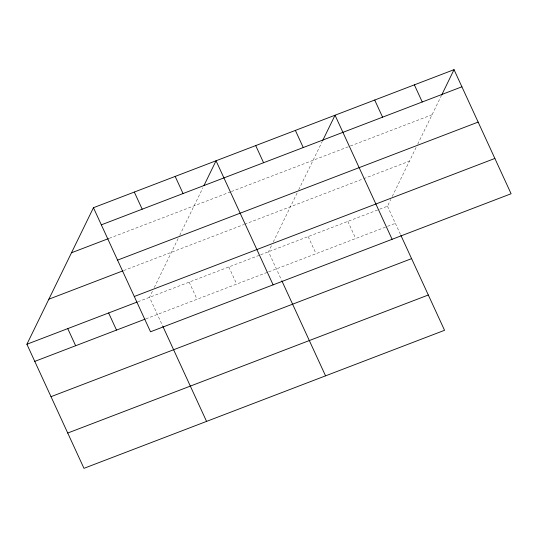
<?xml version="1.0" encoding="UTF-8"?>
<svg xmlns="http://www.w3.org/2000/svg" width="538" height="538" viewBox="0 0 538 538"><rect width="100%" height="100%" fill="white"/><g stroke="black" fill="none" stroke-linecap="round" stroke-linejoin="round"><path stroke-width="0.4" stroke-dasharray="2.69 2.02" d="M152.429 291.314L149.497 297.319L162.9 326.465M154.258 287.554L178.999 236.787M179.719 235.314L202.866 187.809M271.421 245.758L268.489 251.771L281.549 280.157M273.25 242.006L297.991 191.232M298.711 189.759L322.228 141.507M379.707 209.195L387.481 206.215L390.776 199.457M392.242 196.451L416.984 145.677M417.703 144.204L441.221 95.952M109.268 238.307L230.641 191.844M231.414 191.541L349.633 146.289M350.406 145.993L432.068 114.728M123.653 270.56L243.788 224.575M244.568 224.272L362.78 179.019M363.56 178.724L409.445 161.151M137.93 301.751L259.935 255.046M260.715 254.743L378.927 209.49M145.811 318.873L267.816 272.167M268.59 271.872L386.809 226.619M387.582 226.316L395.363 223.344M387.481 206.215L400.541 234.608M347.817 221.4L355.699 238.529M308.153 236.585L316.035 253.707M228.825 266.949L236.707 284.077M189.161 282.134L197.042 299.262"/><path stroke-width="0.81" d="M400.884 235.355L444.549 330.292L83.968 468.329L26.9 344.253L93.451 207.708L454.032 69.671L511.1 193.747L150.519 331.785L93.451 207.708M203.969 185.556L216.047 160.775L273.116 284.851M322.592 140.754L335.039 115.219L392.108 239.302M441.584 95.206L454.032 69.671M101.326 224.837L461.907 86.8M71.487 252.766L108.501 238.603M117.56 260.13L478.141 122.092M48.864 299.195L122.879 270.856M134.285 296.492L494.866 158.454M26.9 344.253L137.163 302.047M34.775 361.381L145.038 319.168M51.009 396.674L411.597 258.637M67.734 433.036L428.322 294.999M414.368 84.856L422.243 101.978M374.704 100.041L382.579 117.163M295.375 130.404L303.25 147.533M255.711 145.59L263.586 162.718M281.892 280.91L325.557 375.847M175.18 176.424L183.054 193.546M134.312 192.066L142.193 209.195M162.9 326.465L206.565 421.395M108.629 312.968L116.511 330.09M67.768 328.61L75.643 345.739"/></g></svg>
